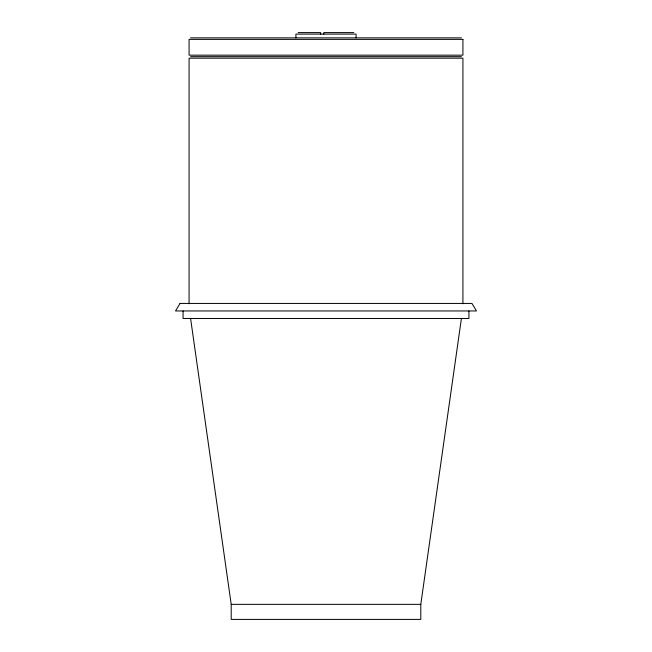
<?xml version="1.0" encoding="UTF-8"?>
<svg xmlns="http://www.w3.org/2000/svg" width="652" height="652" viewBox="0 0 652 652"><rect width="100%" height="100%" fill="white"/><g stroke="black" fill="none" stroke-linecap="round" stroke-linejoin="round"><path stroke-width="0.98" d="M190.588 318.478L231.207 604.355L231.207 619.4L420.793 619.4L420.793 604.355L461.412 318.478M298.184 32.6L320.637 32.6L320.637 34.108M353.816 32.6L323.84 32.6L323.84 34.108M190.588 37.865L461.412 37.865M190.588 56.675L461.412 56.675M231.207 604.355L420.793 604.355M468.935 310.955L468.935 318.478L183.065 318.478L183.065 310.955M462.92 303.775L462.92 58.175L189.08 58.175L189.08 303.775M356.09 37.865L356.09 34.108L295.91 34.108L295.91 37.865M180.05 303.433L175.535 310.955L476.465 310.955L471.95 303.433L180.05 303.433M462.92 39.373L189.08 39.373L189.08 55.167L462.92 55.167L462.92 39.373"/></g></svg>
